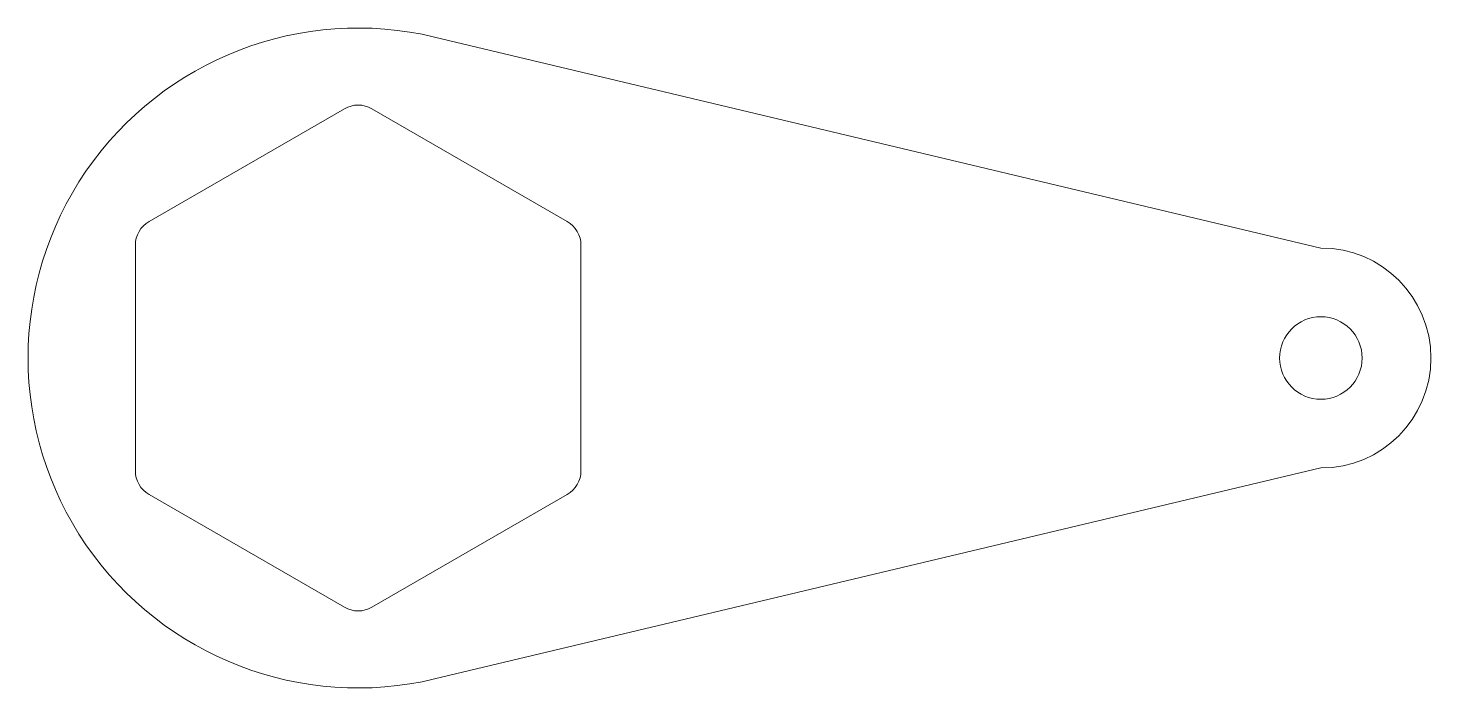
# Model space of a CAD drawing. Header units: millimetres. Extents: x -60 to 195, y -60 to 60.
import ezdxf

# ---------------------------------------------------------------- set-up
doc = ezdxf.new("R2010")
doc.units = ezdxf.units.MM

msp = doc.modelspace()

# ---------------------------------------------------------------- linework, layer by layer
at = {"color": 7, "linetype": 'Continuous', "lineweight": 15}
for p, q in [((175, 20), (13.9, 58.37)), ((-2.5, 45.32), (-38, 24.83)), ((38, 24.83), (2.5, 45.32)), ((-40.5, 20.5), (-40.5, -20.5)), ((40.5, -20.5), (40.5, 20.5)), ((175, -20), (13.9, -58.37)), ((-38, -24.83), (-2.5, -45.32)), ((2.5, -45.32), (38, -24.83))]:
    msp.add_line(p, q, dxfattribs=at)
msp.add_circle((175, 0), 7.5, dxfattribs=at)
for centre, radius, start, end in [((0, 0), 60, 76.6039, 283.3961), ((0, 40.99), 5, 60, 120), ((-35.5, 20.5), 5, 120, 180), ((35.5, 20.5), 5, 0, 60), ((175, 0), 20, 270, 90), ((-35.5, -20.5), 5, 180, 240), ((35.5, -20.5), 5, 300, 0), ((0, -40.99), 5, 240, 300)]:
    msp.add_arc(centre, radius, start, end, dxfattribs=at)

doc.saveas('drawing.dxf')
